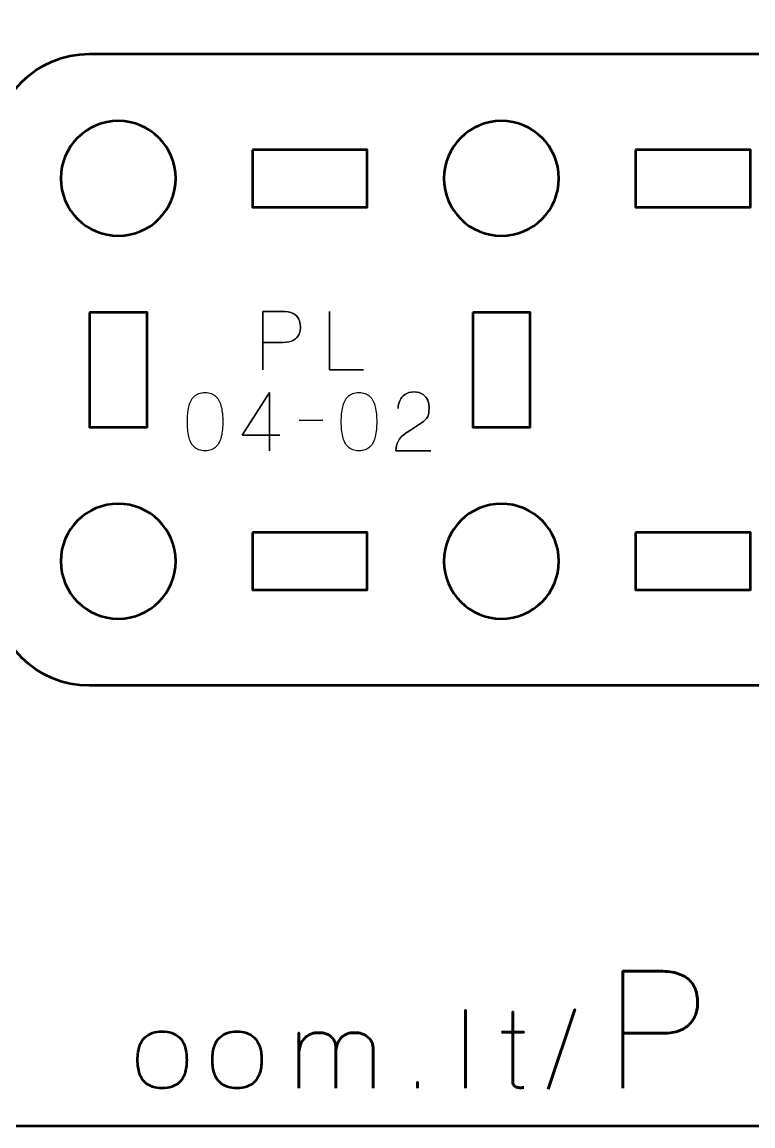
# Model space of a CAD drawing. Header units: centimetres. Extents: x -17.9 to -3.1, y -25.3 to -4.3.
# Drawn here: x -10.35 to -6.54, y -25.35 to -19.58 of the extents above; entities that cross this region are included whole.
import ezdxf

# ---------------------------------------------------------------- set-up
doc = ezdxf.new("R2010")
doc.units = ezdxf.units.CM
doc.header["$MEASUREMENT"] = 0
doc.layers.add('Layer 1', color=7, linetype='Continuous')

msp = doc.modelspace()

# ---------------------------------------------------------------- linework, layer by layer
at = {"layer": 'Layer 1', "color": 22, "lineweight": 53}
msp.add_open_spline([(-17.90003, -24.8499), (-17.90003, -24.8499), (-17.90003, -4.84994), (-17.90003, -4.84994), (-17.90003, -4.84994), (-17.90003, -4.57297), (-17.67694, -4.34998), (-17.39994, -4.34998), (-17.39994, -4.34998), (-17.39994, -4.34998), (-3.60007, -4.34998), (-3.60007, -4.34998), (-3.60007, -4.34998), (-3.32293, -4.34998), (-3.09997, -4.57297), (-3.09997, -4.84994), (-3.09997, -4.84994), (-3.09997, -4.84994), (-3.09997, -24.8499), (-3.09997, -24.8499), (-3.09997, -24.8499), (-3.09997, -25.1269), (-3.32293, -25.34999), (-3.60007, -25.34999), (-3.60007, -25.34999), (-3.60007, -25.34999), (-17.39994, -25.34999), (-17.39994, -25.34999), (-17.39994, -25.34999), (-17.67694, -25.34999), (-17.90003, -25.1269), (-17.90003, -24.8499)], degree=3, knots=[0, 0, 0, 0, 0.125, 0.125, 0.125, 0.125, 0.25, 0.25, 0.25, 0.25, 0.375, 0.375, 0.375, 0.375, 0.5, 0.5, 0.5, 0.5, 0.625, 0.625, 0.625, 0.625, 0.75, 0.75, 0.75, 0.75, 0.875, 0.875, 0.875, 0.875, 1, 1, 1, 1], dxfattribs=at)
at = {"layer": 'Layer 1', "color": 2, "lineweight": 53}
msp.add_open_spline([(-10.50001, -20.25012), (-10.50001, -19.97312), (-10.27692, -19.75002), (-9.99992, -19.75002), (-9.99992, -19.75002), (-9.99992, -19.75002), (-3.69996, -19.75002), (-3.69996, -19.75002), (-3.69996, -19.75002), (-3.42299, -19.75002), (-3.2, -19.97312), (-3.2, -20.25012), (-3.2, -20.25012), (-3.2, -20.25012), (-3.2, -22.55004), (-3.2, -22.55004), (-3.2, -22.55004), (-3.2, -22.82705), (-3.42299, -23.05), (-3.69996, -23.05), (-3.69996, -23.05), (-3.69996, -23.05), (-9.99992, -23.05), (-9.99992, -23.05), (-9.99992, -23.05), (-10.27692, -23.05), (-10.50001, -22.82705), (-10.50001, -22.55004)], degree=3, knots=[0, 0, 0, 0, 0.1428571, 0.1428571, 0.1428571, 0.1428571, 0.2857143, 0.2857143, 0.2857143, 0.2857143, 0.4285714, 0.4285714, 0.4285714, 0.4285714, 0.5714286, 0.5714286, 0.5714286, 0.5714286, 0.7142857, 0.7142857, 0.7142857, 0.7142857, 0.8571429, 0.8571429, 0.8571429, 0.8571429, 1, 1, 1, 1], dxfattribs=at)
at = {"layer": 'Layer 1', "lineweight": 53}
for points in [[(-9.54998, -20.40005), (-9.54998, -20.56582), (-9.68421, -20.70005), (-9.84999, -20.70005), (-9.84999, -20.70005), (-10.01565, -20.70005), (-10.14999, -20.56582), (-10.14999, -20.40005), (-10.14999, -20.40005), (-10.14999, -20.23439), (-10.01565, -20.10005), (-9.84999, -20.10005), (-9.84999, -20.10005), (-9.68421, -20.10005), (-9.54998, -20.23439), (-9.54998, -20.40005)], [(-7.54992, -20.40005), (-7.54992, -20.56582), (-7.68429, -20.70005), (-7.84992, -20.70005), (-7.84992, -20.70005), (-8.01569, -20.70005), (-8.14992, -20.56582), (-8.14992, -20.40005), (-8.14992, -20.40005), (-8.14992, -20.23439), (-8.01569, -20.10005), (-7.84992, -20.10005), (-7.84992, -20.10005), (-7.68429, -20.10005), (-7.54992, -20.23439), (-7.54992, -20.40005)], [(-9.14997, -20.25012), (-9.14997, -20.25012), (-8.54997, -20.25012), (-8.54997, -20.25012), (-8.54997, -20.25012), (-8.54997, -20.25012), (-8.54997, -20.55012), (-8.54997, -20.55012), (-8.54997, -20.55012), (-8.54997, -20.55012), (-9.14997, -20.55012), (-9.14997, -20.55012), (-9.14997, -20.55012), (-9.14997, -20.55012), (-9.14997, -20.25012), (-9.14997, -20.25012)], [(-7.15001, -20.25012), (-7.15001, -20.25012), (-6.55001, -20.25012), (-6.55001, -20.25012), (-6.55001, -20.25012), (-6.55001, -20.25012), (-6.55001, -20.55012), (-6.55001, -20.55012), (-6.55001, -20.55012), (-6.55001, -20.55012), (-7.15001, -20.55012), (-7.15001, -20.55012), (-7.15001, -20.55012), (-7.15001, -20.55012), (-7.15001, -20.25012), (-7.15001, -20.25012)], [(-9.99992, -21.10007), (-9.99992, -21.10007), (-9.69991, -21.10007), (-9.69991, -21.10007), (-9.69991, -21.10007), (-9.69991, -21.10007), (-9.69991, -21.70006), (-9.69991, -21.70006), (-9.69991, -21.70006), (-9.69991, -21.70006), (-9.99992, -21.70006), (-9.99992, -21.70006), (-9.99992, -21.70006), (-9.99992, -21.70006), (-9.99992, -21.10007), (-9.99992, -21.10007)], [(-7.99999, -21.10007), (-7.99999, -21.10007), (-7.69999, -21.10007), (-7.69999, -21.10007), (-7.69999, -21.10007), (-7.69999, -21.10007), (-7.69999, -21.70006), (-7.69999, -21.70006), (-7.69999, -21.70006), (-7.69999, -21.70006), (-7.99999, -21.70006), (-7.99999, -21.70006), (-7.99999, -21.70006), (-7.99999, -21.70006), (-7.99999, -21.10007), (-7.99999, -21.10007)], [(-9.54998, -22.40011), (-9.54998, -22.56574), (-9.68421, -22.70012), (-9.84999, -22.70012), (-9.84999, -22.70012), (-10.01565, -22.70012), (-10.14999, -22.56574), (-10.14999, -22.40011), (-10.14999, -22.40011), (-10.14999, -22.23434), (-10.01565, -22.10011), (-9.84999, -22.10011), (-9.84999, -22.10011), (-9.68421, -22.10011), (-9.54998, -22.23434), (-9.54998, -22.40011)], [(-7.54992, -22.40011), (-7.54992, -22.56574), (-7.68429, -22.70012), (-7.84992, -22.70012), (-7.84992, -22.70012), (-8.01569, -22.70012), (-8.14992, -22.56574), (-8.14992, -22.40011), (-8.14992, -22.40011), (-8.14992, -22.23434), (-8.01569, -22.10011), (-7.84992, -22.10011), (-7.84992, -22.10011), (-7.68429, -22.10011), (-7.54992, -22.23434), (-7.54992, -22.40011)], [(-9.14997, -22.25004), (-9.14997, -22.25004), (-8.54997, -22.25004), (-8.54997, -22.25004), (-8.54997, -22.25004), (-8.54997, -22.25004), (-8.54997, -22.55004), (-8.54997, -22.55004), (-8.54997, -22.55004), (-8.54997, -22.55004), (-9.14997, -22.55004), (-9.14997, -22.55004), (-9.14997, -22.55004), (-9.14997, -22.55004), (-9.14997, -22.25004), (-9.14997, -22.25004)], [(-7.15001, -22.25004), (-7.15001, -22.25004), (-6.55001, -22.25004), (-6.55001, -22.25004), (-6.55001, -22.25004), (-6.55001, -22.25004), (-6.55001, -22.55004), (-6.55001, -22.55004), (-6.55001, -22.55004), (-6.55001, -22.55004), (-7.15001, -22.55004), (-7.15001, -22.55004), (-7.15001, -22.55004), (-7.15001, -22.55004), (-7.15001, -22.25004), (-7.15001, -22.25004)]]:
    msp.add_open_spline(points, degree=3, knots=[0, 0, 0, 0, 0.25, 0.25, 0.25, 0.25, 0.5, 0.5, 0.5, 0.5, 0.75, 0.75, 0.75, 0.75, 1, 1, 1, 1], dxfattribs=at)
at = {"layer": 'Layer 1', "color": 40, "lineweight": 30}
for points, knots in [([(-9.09455, -21.40006), (-9.09455, -21.40006), (-9.09455, -21.09485), (-9.09455, -21.09485), (-9.09455, -21.09485), (-9.09455, -21.09485), (-8.99725, -21.09485), (-8.99725, -21.09485), (-8.99725, -21.09485), (-8.97164, -21.09513), (-8.95164, -21.09883), (-8.93745, -21.10599), (-8.93745, -21.10599), (-8.92356, -21.1133), (-8.91375, -21.12282), (-8.9081, -21.13467), (-8.9081, -21.13467), (-8.9026, -21.14653), (-8.89957, -21.15933), (-8.899, -21.17313), (-8.899, -21.17313), (-8.89833, -21.18717), (-8.90066, -21.20054), (-8.90616, -21.2132), (-8.90616, -21.2132), (-8.9117, -21.2259), (-8.92119, -21.23638), (-8.93442, -21.24449), (-8.93442, -21.24449), (-8.94793, -21.25264), (-8.96614, -21.25677), (-8.98928, -21.25705), (-8.98928, -21.25705), (-8.98928, -21.25705), (-9.09455, -21.25705), (-9.09455, -21.25705), (-9.09455, -21.25705), (-9.09455, -21.25705), (-8.98928, -21.25705), (-8.98928, -21.25705), (-8.98928, -21.25705), (-8.96652, -21.25677), (-8.9485, -21.25264), (-8.93499, -21.24449), (-8.93499, -21.24449), (-8.92161, -21.23638), (-8.91209, -21.2259), (-8.90645, -21.2132), (-8.90645, -21.2132), (-8.90094, -21.20054), (-8.89847, -21.18717), (-8.899, -21.17313), (-8.899, -21.17313), (-8.89957, -21.15933), (-8.9026, -21.14653), (-8.90824, -21.13467), (-8.90824, -21.13467), (-8.91403, -21.12282), (-8.92394, -21.1133), (-8.93788, -21.10599), (-8.93788, -21.10599), (-8.95206, -21.09883), (-8.97192, -21.09513), (-8.99725, -21.09485), (-8.99725, -21.09485), (-8.99725, -21.09485), (-9.09455, -21.09485), (-9.09455, -21.09485), (-9.09455, -21.09485), (-9.09455, -21.09485), (-9.09455, -21.40006), (-9.09455, -21.40006)], [0, 0, 0, 0, 0.0555556, 0.0555556, 0.0555556, 0.0555556, 0.1111111, 0.1111111, 0.1111111, 0.1111111, 0.1666667, 0.1666667, 0.1666667, 0.1666667, 0.2222222, 0.2222222, 0.2222222, 0.2222222, 0.2777778, 0.2777778, 0.2777778, 0.2777778, 0.3333333, 0.3333333, 0.3333333, 0.3333333, 0.3888889, 0.3888889, 0.3888889, 0.3888889, 0.4444444, 0.4444444, 0.4444444, 0.4444444, 0.5, 0.5, 0.5, 0.5, 0.5555556, 0.5555556, 0.5555556, 0.5555556, 0.6111111, 0.6111111, 0.6111111, 0.6111111, 0.6666667, 0.6666667, 0.6666667, 0.6666667, 0.7222222, 0.7222222, 0.7222222, 0.7222222, 0.7777778, 0.7777778, 0.7777778, 0.7777778, 0.8333333, 0.8333333, 0.8333333, 0.8333333, 0.8888889, 0.8888889, 0.8888889, 0.8888889, 0.9444444, 0.9444444, 0.9444444, 0.9444444, 1, 1, 1, 1]), ([(-8.56994, -21.40006), (-8.56994, -21.40006), (-8.74813, -21.40006), (-8.74813, -21.40006), (-8.74813, -21.40006), (-8.74813, -21.40006), (-8.74813, -21.09485), (-8.74813, -21.09485), (-8.74813, -21.09485), (-8.74813, -21.09485), (-8.74813, -21.40006), (-8.74813, -21.40006), (-8.74813, -21.40006), (-8.74813, -21.40006), (-8.56994, -21.40006), (-8.56994, -21.40006)], [0, 0, 0, 0, 0.25, 0.25, 0.25, 0.25, 0.5, 0.5, 0.5, 0.5, 0.75, 0.75, 0.75, 0.75, 1, 1, 1, 1]), ([(-9.39702, -21.82339), (-9.3725, -21.82315), (-9.35349, -21.81623), (-9.33997, -21.80272), (-9.33997, -21.80272), (-9.3266, -21.78924), (-9.31726, -21.77104), (-9.312, -21.74804), (-9.312, -21.74804), (-9.30692, -21.72514), (-9.30441, -21.69953), (-9.3047, -21.67099), (-9.3047, -21.67099), (-9.30441, -21.64288), (-9.30692, -21.61726), (-9.312, -21.59423), (-9.312, -21.59423), (-9.31726, -21.57151), (-9.3266, -21.55331), (-9.33997, -21.53951), (-9.33997, -21.53951), (-9.35349, -21.52604), (-9.3725, -21.51898), (-9.39702, -21.51859), (-9.39702, -21.51859), (-9.42171, -21.51898), (-9.44073, -21.52604), (-9.4541, -21.53951), (-9.4541, -21.53951), (-9.46757, -21.55331), (-9.47682, -21.57151), (-9.48193, -21.59423), (-9.48193, -21.59423), (-9.48715, -21.61726), (-9.48962, -21.64288), (-9.48923, -21.67099), (-9.48923, -21.67099), (-9.48962, -21.69953), (-9.48715, -21.72514), (-9.48193, -21.74804), (-9.48193, -21.74804), (-9.47682, -21.77104), (-9.46757, -21.78924), (-9.4541, -21.80272), (-9.4541, -21.80272), (-9.44073, -21.81623), (-9.42171, -21.82315), (-9.39702, -21.82339)], [0, 0, 0, 0, 0.0833333, 0.0833333, 0.0833333, 0.0833333, 0.1666667, 0.1666667, 0.1666667, 0.1666667, 0.25, 0.25, 0.25, 0.25, 0.3333333, 0.3333333, 0.3333333, 0.3333333, 0.4166667, 0.4166667, 0.4166667, 0.4166667, 0.5, 0.5, 0.5, 0.5, 0.5833333, 0.5833333, 0.5833333, 0.5833333, 0.6666667, 0.6666667, 0.6666667, 0.6666667, 0.75, 0.75, 0.75, 0.75, 0.8333333, 0.8333333, 0.8333333, 0.8333333, 0.9166667, 0.9166667, 0.9166667, 0.9166667, 1, 1, 1, 1]), ([(-9.39702, -21.82339), (-9.3725, -21.82315), (-9.35349, -21.81623), (-9.33997, -21.80272), (-9.33997, -21.80272), (-9.3266, -21.78924), (-9.31726, -21.77104), (-9.312, -21.74804), (-9.312, -21.74804), (-9.30692, -21.72514), (-9.30441, -21.69953), (-9.3047, -21.67099), (-9.3047, -21.67099), (-9.30441, -21.64288), (-9.30692, -21.61726), (-9.312, -21.59423), (-9.312, -21.59423), (-9.31726, -21.57151), (-9.3266, -21.55331), (-9.33997, -21.53951), (-9.33997, -21.53951), (-9.35349, -21.52604), (-9.3725, -21.51898), (-9.39702, -21.51859), (-9.39702, -21.51859), (-9.42171, -21.51898), (-9.44073, -21.52604), (-9.4541, -21.53951), (-9.4541, -21.53951), (-9.46757, -21.55331), (-9.47682, -21.57151), (-9.48193, -21.59423), (-9.48193, -21.59423), (-9.48715, -21.61726), (-9.48962, -21.64288), (-9.48923, -21.67099), (-9.48923, -21.67099), (-9.48962, -21.69953), (-9.48715, -21.72514), (-9.48193, -21.74804), (-9.48193, -21.74804), (-9.47682, -21.77104), (-9.46757, -21.78924), (-9.4541, -21.80272), (-9.4541, -21.80272), (-9.44073, -21.81623), (-9.42171, -21.82315), (-9.39702, -21.82339)], [0, 0, 0, 0, 0.0833333, 0.0833333, 0.0833333, 0.0833333, 0.1666667, 0.1666667, 0.1666667, 0.1666667, 0.25, 0.25, 0.25, 0.25, 0.3333333, 0.3333333, 0.3333333, 0.3333333, 0.4166667, 0.4166667, 0.4166667, 0.4166667, 0.5, 0.5, 0.5, 0.5, 0.5833333, 0.5833333, 0.5833333, 0.5833333, 0.6666667, 0.6666667, 0.6666667, 0.6666667, 0.75, 0.75, 0.75, 0.75, 0.8333333, 0.8333333, 0.8333333, 0.8333333, 0.9166667, 0.9166667, 0.9166667, 0.9166667, 1, 1, 1, 1]), ([(-9.06012, -21.82339), (-9.06012, -21.82339), (-9.06012, -21.51817), (-9.06012, -21.51817), (-9.06012, -21.51817), (-9.06012, -21.51817), (-9.20398, -21.74211), (-9.20398, -21.74211), (-9.20398, -21.74211), (-9.20398, -21.74211), (-9.00596, -21.74211), (-9.00596, -21.74211), (-9.00596, -21.74211), (-9.00596, -21.74211), (-9.20398, -21.74211), (-9.20398, -21.74211), (-9.20398, -21.74211), (-9.20398, -21.74211), (-9.06012, -21.51817), (-9.06012, -21.51817), (-9.06012, -21.51817), (-9.06012, -21.51817), (-9.06012, -21.82339), (-9.06012, -21.82339)], [0, 0, 0, 0, 0.1666667, 0.1666667, 0.1666667, 0.1666667, 0.3333333, 0.3333333, 0.3333333, 0.3333333, 0.5, 0.5, 0.5, 0.5, 0.6666667, 0.6666667, 0.6666667, 0.6666667, 0.8333333, 0.8333333, 0.8333333, 0.8333333, 1, 1, 1, 1]), ([(-8.59337, -21.82339), (-8.56885, -21.82315), (-8.54983, -21.81623), (-8.53632, -21.80272), (-8.53632, -21.80272), (-8.52295, -21.78924), (-8.5136, -21.77104), (-8.50835, -21.74804), (-8.50835, -21.74804), (-8.50327, -21.72514), (-8.50076, -21.69953), (-8.50104, -21.67099), (-8.50104, -21.67099), (-8.50076, -21.64288), (-8.50327, -21.61726), (-8.50835, -21.59423), (-8.50835, -21.59423), (-8.5136, -21.57151), (-8.52295, -21.55331), (-8.53632, -21.53951), (-8.53632, -21.53951), (-8.54983, -21.52604), (-8.56885, -21.51898), (-8.59337, -21.51859), (-8.59337, -21.51859), (-8.61802, -21.51898), (-8.63707, -21.52604), (-8.65041, -21.53951), (-8.65041, -21.53951), (-8.66392, -21.55331), (-8.67316, -21.57151), (-8.67824, -21.59423), (-8.67824, -21.59423), (-8.6835, -21.61726), (-8.68597, -21.64288), (-8.68558, -21.67099), (-8.68558, -21.67099), (-8.68597, -21.69953), (-8.6835, -21.72514), (-8.67824, -21.74804), (-8.67824, -21.74804), (-8.67316, -21.77104), (-8.66392, -21.78924), (-8.65041, -21.80272), (-8.65041, -21.80272), (-8.63707, -21.81623), (-8.61802, -21.82315), (-8.59337, -21.82339)], [0, 0, 0, 0, 0.0833333, 0.0833333, 0.0833333, 0.0833333, 0.1666667, 0.1666667, 0.1666667, 0.1666667, 0.25, 0.25, 0.25, 0.25, 0.3333333, 0.3333333, 0.3333333, 0.3333333, 0.4166667, 0.4166667, 0.4166667, 0.4166667, 0.5, 0.5, 0.5, 0.5, 0.5833333, 0.5833333, 0.5833333, 0.5833333, 0.6666667, 0.6666667, 0.6666667, 0.6666667, 0.75, 0.75, 0.75, 0.75, 0.8333333, 0.8333333, 0.8333333, 0.8333333, 0.9166667, 0.9166667, 0.9166667, 0.9166667, 1, 1, 1, 1]), ([(-8.59337, -21.82339), (-8.56885, -21.82315), (-8.54983, -21.81623), (-8.53632, -21.80272), (-8.53632, -21.80272), (-8.52295, -21.78924), (-8.5136, -21.77104), (-8.50835, -21.74804), (-8.50835, -21.74804), (-8.50327, -21.72514), (-8.50076, -21.69953), (-8.50104, -21.67099), (-8.50104, -21.67099), (-8.50076, -21.64288), (-8.50327, -21.61726), (-8.50835, -21.59423), (-8.50835, -21.59423), (-8.5136, -21.57151), (-8.52295, -21.55331), (-8.53632, -21.53951), (-8.53632, -21.53951), (-8.54983, -21.52604), (-8.56885, -21.51898), (-8.59337, -21.51859), (-8.59337, -21.51859), (-8.61802, -21.51898), (-8.63707, -21.52604), (-8.65041, -21.53951), (-8.65041, -21.53951), (-8.66392, -21.55331), (-8.67316, -21.57151), (-8.67824, -21.59423), (-8.67824, -21.59423), (-8.6835, -21.61726), (-8.68597, -21.64288), (-8.68558, -21.67099), (-8.68558, -21.67099), (-8.68597, -21.69953), (-8.6835, -21.72514), (-8.67824, -21.74804), (-8.67824, -21.74804), (-8.67316, -21.77104), (-8.66392, -21.78924), (-8.65041, -21.80272), (-8.65041, -21.80272), (-8.63707, -21.81623), (-8.61802, -21.82315), (-8.59337, -21.82339)], [0, 0, 0, 0, 0.0833333, 0.0833333, 0.0833333, 0.0833333, 0.1666667, 0.1666667, 0.1666667, 0.1666667, 0.25, 0.25, 0.25, 0.25, 0.3333333, 0.3333333, 0.3333333, 0.3333333, 0.4166667, 0.4166667, 0.4166667, 0.4166667, 0.5, 0.5, 0.5, 0.5, 0.5833333, 0.5833333, 0.5833333, 0.5833333, 0.6666667, 0.6666667, 0.6666667, 0.6666667, 0.75, 0.75, 0.75, 0.75, 0.8333333, 0.8333333, 0.8333333, 0.8333333, 0.9166667, 0.9166667, 0.9166667, 0.9166667, 1, 1, 1, 1]), ([(-8.21868, -21.82339), (-8.21868, -21.82339), (-8.40033, -21.82339), (-8.40033, -21.82339), (-8.40033, -21.82339), (-8.39976, -21.80314), (-8.39602, -21.78674), (-8.38928, -21.77393), (-8.38928, -21.77393), (-8.38269, -21.76127), (-8.37411, -21.75065), (-8.36367, -21.74211), (-8.36367, -21.74211), (-8.35334, -21.73382), (-8.34201, -21.72571), (-8.32963, -21.71798), (-8.32963, -21.71798), (-8.32963, -21.71798), (-8.25727, -21.66976), (-8.25727, -21.66976), (-8.25727, -21.66976), (-8.24295, -21.65928), (-8.23427, -21.647), (-8.23124, -21.63325), (-8.23124, -21.63325), (-8.22835, -21.61945), (-8.22708, -21.60541), (-8.22764, -21.59091), (-8.22764, -21.59091), (-8.2275, -21.58114), (-8.22986, -21.57038), (-8.23452, -21.55867), (-8.23452, -21.55867), (-8.23935, -21.54724), (-8.24736, -21.53733), (-8.25865, -21.52879), (-8.25865, -21.52879), (-8.27008, -21.5205), (-8.28567, -21.51609), (-8.3055, -21.5157), (-8.3055, -21.5157), (-8.32561, -21.51609), (-8.34187, -21.5205), (-8.35401, -21.52893), (-8.35401, -21.52893), (-8.36628, -21.53747), (-8.3751, -21.54833), (-8.38046, -21.56146), (-8.38046, -21.56146), (-8.38597, -21.57479), (-8.38861, -21.58858), (-8.38847, -21.60277), (-8.38847, -21.60277), (-8.38861, -21.58858), (-8.38597, -21.57479), (-8.38046, -21.56146), (-8.38046, -21.56146), (-8.3751, -21.54833), (-8.36628, -21.53747), (-8.35401, -21.52893), (-8.35401, -21.52893), (-8.34187, -21.5205), (-8.32561, -21.51609), (-8.3055, -21.5157), (-8.3055, -21.5157), (-8.28567, -21.51609), (-8.27008, -21.5205), (-8.25865, -21.52879), (-8.25865, -21.52879), (-8.24736, -21.53733), (-8.23935, -21.54724), (-8.23452, -21.55867), (-8.23452, -21.55867), (-8.22986, -21.57038), (-8.2275, -21.58114), (-8.22764, -21.59091), (-8.22764, -21.59091), (-8.22708, -21.60541), (-8.22835, -21.61945), (-8.23124, -21.63325), (-8.23124, -21.63325), (-8.23427, -21.647), (-8.24295, -21.65928), (-8.25727, -21.66976), (-8.25727, -21.66976), (-8.25727, -21.66976), (-8.32963, -21.71798), (-8.32963, -21.71798), (-8.32963, -21.71798), (-8.34201, -21.72571), (-8.35334, -21.73382), (-8.36367, -21.74211), (-8.36367, -21.74211), (-8.37411, -21.75065), (-8.38269, -21.76127), (-8.38928, -21.77393), (-8.38928, -21.77393), (-8.39602, -21.78674), (-8.39976, -21.80314), (-8.40033, -21.82339), (-8.40033, -21.82339), (-8.40033, -21.82339), (-8.21868, -21.82339), (-8.21868, -21.82339)], [0, 0, 0, 0, 0.0384615, 0.0384615, 0.0384615, 0.0384615, 0.0769231, 0.0769231, 0.0769231, 0.0769231, 0.1153846, 0.1153846, 0.1153846, 0.1153846, 0.1538462, 0.1538462, 0.1538462, 0.1538462, 0.1923077, 0.1923077, 0.1923077, 0.1923077, 0.2307692, 0.2307692, 0.2307692, 0.2307692, 0.2692308, 0.2692308, 0.2692308, 0.2692308, 0.3076923, 0.3076923, 0.3076923, 0.3076923, 0.3461538, 0.3461538, 0.3461538, 0.3461538, 0.3846154, 0.3846154, 0.3846154, 0.3846154, 0.4230769, 0.4230769, 0.4230769, 0.4230769, 0.4615385, 0.4615385, 0.4615385, 0.4615385, 0.5, 0.5, 0.5, 0.5, 0.5384615, 0.5384615, 0.5384615, 0.5384615, 0.5769231, 0.5769231, 0.5769231, 0.5769231, 0.6153846, 0.6153846, 0.6153846, 0.6153846, 0.6538462, 0.6538462, 0.6538462, 0.6538462, 0.6923077, 0.6923077, 0.6923077, 0.6923077, 0.7307692, 0.7307692, 0.7307692, 0.7307692, 0.7692308, 0.7692308, 0.7692308, 0.7692308, 0.8076923, 0.8076923, 0.8076923, 0.8076923, 0.8461538, 0.8461538, 0.8461538, 0.8461538, 0.8846154, 0.8846154, 0.8846154, 0.8846154, 0.9230769, 0.9230769, 0.9230769, 0.9230769, 0.9615385, 0.9615385, 0.9615385, 0.9615385, 1, 1, 1, 1])]:
    msp.add_open_spline(points, degree=3, knots=knots, dxfattribs=at)
msp.add_open_spline([(-8.90549, -21.66383), (-8.90549, -21.66383), (-8.78231, -21.66383), (-8.78231, -21.66383)], degree=3, dxfattribs=at)
at = {"layer": 'Layer 1', "color": 30, "lineweight": 53}
for points, knots in [([(-7.21696, -25.15241), (-7.21696, -25.15241), (-7.21696, -24.54196), (-7.21696, -24.54196), (-7.21696, -24.54196), (-7.21696, -24.54196), (-7.02223, -24.54196), (-7.02223, -24.54196), (-7.02223, -24.54196), (-6.98328, -24.5421), (-6.95125, -24.54648), (-6.92599, -24.55494), (-6.92599, -24.55494), (-6.90087, -24.56327), (-6.88111, -24.57484), (-6.86686, -24.58952), (-6.86686, -24.58952), (-6.85261, -24.60405), (-6.84245, -24.6207), (-6.83624, -24.63947), (-6.83624, -24.63947), (-6.83017, -24.65824), (-6.82664, -24.67785), (-6.8258, -24.69859), (-6.8258, -24.69859), (-6.82481, -24.71934), (-6.82721, -24.73966), (-6.83285, -24.75941), (-6.83285, -24.75941), (-6.83864, -24.77917), (-6.84838, -24.79709), (-6.86235, -24.81318), (-6.86235, -24.81318), (-6.87617, -24.82926), (-6.89494, -24.84211), (-6.91851, -24.85156), (-6.91851, -24.85156), (-6.94207, -24.86116), (-6.97128, -24.86595), (-7.00614, -24.86624), (-7.00614, -24.86624), (-7.00614, -24.86624), (-7.21696, -24.86624), (-7.21696, -24.86624), (-7.21696, -24.86624), (-7.21696, -24.86624), (-7.00614, -24.86624), (-7.00614, -24.86624), (-7.00614, -24.86624), (-6.97199, -24.86595), (-6.94306, -24.86116), (-6.91964, -24.85156), (-6.91964, -24.85156), (-6.89607, -24.84211), (-6.8773, -24.82926), (-6.86319, -24.81318), (-6.86319, -24.81318), (-6.84922, -24.79709), (-6.8392, -24.77917), (-6.83328, -24.75941), (-6.83328, -24.75941), (-6.82735, -24.73966), (-6.82481, -24.71934), (-6.8258, -24.69859), (-6.8258, -24.69859), (-6.82664, -24.67785), (-6.83017, -24.65824), (-6.83652, -24.63947), (-6.83652, -24.63947), (-6.84273, -24.6207), (-6.85317, -24.60405), (-6.86743, -24.58952), (-6.86743, -24.58952), (-6.88182, -24.57484), (-6.90157, -24.56327), (-6.92669, -24.55494), (-6.92669, -24.55494), (-6.95195, -24.54648), (-6.9837, -24.5421), (-7.02223, -24.54196), (-7.02223, -24.54196), (-7.02223, -24.54196), (-7.21696, -24.54196), (-7.21696, -24.54196), (-7.21696, -24.54196), (-7.21696, -24.54196), (-7.21696, -25.15241), (-7.21696, -25.15241)], [0, 0, 0, 0, 0.0454545, 0.0454545, 0.0454545, 0.0454545, 0.0909091, 0.0909091, 0.0909091, 0.0909091, 0.1363636, 0.1363636, 0.1363636, 0.1363636, 0.1818182, 0.1818182, 0.1818182, 0.1818182, 0.2272727, 0.2272727, 0.2272727, 0.2272727, 0.2727273, 0.2727273, 0.2727273, 0.2727273, 0.3181818, 0.3181818, 0.3181818, 0.3181818, 0.3636364, 0.3636364, 0.3636364, 0.3636364, 0.4090909, 0.4090909, 0.4090909, 0.4090909, 0.4545455, 0.4545455, 0.4545455, 0.4545455, 0.5, 0.5, 0.5, 0.5, 0.5454545, 0.5454545, 0.5454545, 0.5454545, 0.5909091, 0.5909091, 0.5909091, 0.5909091, 0.6363636, 0.6363636, 0.6363636, 0.6363636, 0.6818182, 0.6818182, 0.6818182, 0.6818182, 0.7272727, 0.7272727, 0.7272727, 0.7272727, 0.7727273, 0.7727273, 0.7727273, 0.7727273, 0.8181818, 0.8181818, 0.8181818, 0.8181818, 0.8636364, 0.8636364, 0.8636364, 0.8636364, 0.9090909, 0.9090909, 0.9090909, 0.9090909, 0.9545455, 0.9545455, 0.9545455, 0.9545455, 1, 1, 1, 1]), ([(-8.03823, -25.15241), (-8.03823, -25.15241), (-8.03823, -24.74545), (-8.03823, -24.74545), (-8.03823, -24.74545), (-8.03823, -24.74545), (-8.03823, -25.15241), (-8.03823, -25.15241)], [0, 0, 0, 0, 0.5, 0.5, 0.5, 0.5, 1, 1, 1, 1]), ([(-7.73343, -25.14959), (-7.74039, -25.15015), (-7.74735, -25.15034), (-7.75413, -25.15015), (-7.75413, -25.15015), (-7.7609, -25.14996), (-7.76702, -25.14893), (-7.77257, -25.14686), (-7.77257, -25.14686), (-7.77812, -25.14488), (-7.78254, -25.14131), (-7.78592, -25.13623), (-7.78592, -25.13623), (-7.78922, -25.13115), (-7.79091, -25.12391), (-7.791, -25.11459), (-7.791, -25.11459), (-7.791, -25.11017), (-7.791, -25.10265), (-7.791, -25.09211), (-7.791, -25.09211), (-7.791, -25.08148), (-7.791, -25.06868), (-7.791, -25.05354), (-7.791, -25.05354), (-7.791, -25.03839), (-7.791, -25.02184), (-7.791, -25.00387), (-7.791, -25.00387), (-7.791, -24.9859), (-7.791, -24.96737), (-7.791, -24.94818), (-7.791, -24.94818), (-7.791, -24.92899), (-7.791, -24.91008), (-7.791, -24.89136), (-7.791, -24.89136), (-7.791, -24.87264), (-7.791, -24.85504), (-7.791, -24.83849), (-7.791, -24.83849), (-7.791, -24.82193), (-7.791, -24.80725), (-7.791, -24.79456), (-7.791, -24.79456), (-7.791, -24.78176), (-7.791, -24.77179), (-7.791, -24.76445), (-7.791, -24.76445), (-7.791, -24.75721), (-7.791, -24.75344), (-7.791, -24.75335), (-7.791, -24.75335), (-7.791, -24.75344), (-7.791, -24.75721), (-7.791, -24.76445), (-7.791, -24.76445), (-7.791, -24.77179), (-7.791, -24.78176), (-7.791, -24.79456), (-7.791, -24.79456), (-7.791, -24.80725), (-7.791, -24.82193), (-7.791, -24.83849), (-7.791, -24.83849), (-7.791, -24.85504), (-7.791, -24.87264), (-7.791, -24.89136), (-7.791, -24.89136), (-7.791, -24.91008), (-7.791, -24.92899), (-7.791, -24.94818), (-7.791, -24.94818), (-7.791, -24.96737), (-7.791, -24.9859), (-7.791, -25.00387), (-7.791, -25.00387), (-7.791, -25.02184), (-7.791, -25.03839), (-7.791, -25.05354), (-7.791, -25.05354), (-7.791, -25.06868), (-7.791, -25.08148), (-7.791, -25.09211), (-7.791, -25.09211), (-7.791, -25.10265), (-7.791, -25.11017), (-7.791, -25.11459), (-7.791, -25.11459), (-7.79091, -25.12391), (-7.78922, -25.13115), (-7.78592, -25.13623), (-7.78592, -25.13623), (-7.78254, -25.14131), (-7.77812, -25.14488), (-7.77257, -25.14686), (-7.77257, -25.14686), (-7.76702, -25.14893), (-7.7609, -25.14996), (-7.75413, -25.15015), (-7.75413, -25.15015), (-7.74735, -25.15034), (-7.74039, -25.15015), (-7.73343, -25.14959)], [0, 0, 0, 0, 0.0384615, 0.0384615, 0.0384615, 0.0384615, 0.0769231, 0.0769231, 0.0769231, 0.0769231, 0.1153846, 0.1153846, 0.1153846, 0.1153846, 0.1538462, 0.1538462, 0.1538462, 0.1538462, 0.1923077, 0.1923077, 0.1923077, 0.1923077, 0.2307692, 0.2307692, 0.2307692, 0.2307692, 0.2692308, 0.2692308, 0.2692308, 0.2692308, 0.3076923, 0.3076923, 0.3076923, 0.3076923, 0.3461538, 0.3461538, 0.3461538, 0.3461538, 0.3846154, 0.3846154, 0.3846154, 0.3846154, 0.4230769, 0.4230769, 0.4230769, 0.4230769, 0.4615385, 0.4615385, 0.4615385, 0.4615385, 0.5, 0.5, 0.5, 0.5, 0.5384615, 0.5384615, 0.5384615, 0.5384615, 0.5769231, 0.5769231, 0.5769231, 0.5769231, 0.6153846, 0.6153846, 0.6153846, 0.6153846, 0.6538462, 0.6538462, 0.6538462, 0.6538462, 0.6923077, 0.6923077, 0.6923077, 0.6923077, 0.7307692, 0.7307692, 0.7307692, 0.7307692, 0.7692308, 0.7692308, 0.7692308, 0.7692308, 0.8076923, 0.8076923, 0.8076923, 0.8076923, 0.8461538, 0.8461538, 0.8461538, 0.8461538, 0.8846154, 0.8846154, 0.8846154, 0.8846154, 0.9230769, 0.9230769, 0.9230769, 0.9230769, 0.9615385, 0.9615385, 0.9615385, 0.9615385, 1, 1, 1, 1]), ([(-7.6053, -25.15805), (-7.6053, -25.15805), (-7.46701, -24.7415), (-7.46701, -24.7415), (-7.46701, -24.7415), (-7.46701, -24.7415), (-7.6053, -25.15805), (-7.6053, -25.15805)], [0, 0, 0, 0, 0.5, 0.5, 0.5, 0.5, 1, 1, 1, 1]), ([(-9.62092, -25.15241), (-9.60314, -25.1525), (-9.58659, -25.15025), (-9.57116, -25.14545), (-9.57116, -25.14545), (-9.55573, -25.14065), (-9.54209, -25.13265), (-9.53042, -25.12146), (-9.53042, -25.12146), (-9.51866, -25.11027), (-9.50954, -25.09512), (-9.50286, -25.07593), (-9.50286, -25.07593), (-9.49628, -25.05683), (-9.49289, -25.03303), (-9.49279, -25.00453), (-9.49279, -25.00453), (-9.49289, -24.97612), (-9.49628, -24.95241), (-9.50286, -24.93341), (-9.50286, -24.93341), (-9.50954, -24.9144), (-9.51866, -24.89926), (-9.53042, -24.88806), (-9.53042, -24.88806), (-9.54209, -24.87696), (-9.55573, -24.86897), (-9.57116, -24.86417), (-9.57116, -24.86417), (-9.58659, -24.85937), (-9.60314, -24.85711), (-9.62092, -24.85721), (-9.62092, -24.85721), (-9.63851, -24.85711), (-9.65507, -24.85937), (-9.6705, -24.86417), (-9.6705, -24.86417), (-9.68593, -24.86897), (-9.69947, -24.87696), (-9.71123, -24.88806), (-9.71123, -24.88806), (-9.72299, -24.89926), (-9.73221, -24.9144), (-9.73889, -24.93341), (-9.73889, -24.93341), (-9.74557, -24.95241), (-9.74896, -24.97612), (-9.74905, -25.00453), (-9.74905, -25.00453), (-9.74896, -25.03303), (-9.74557, -25.05683), (-9.73889, -25.07593), (-9.73889, -25.07593), (-9.73221, -25.09512), (-9.72299, -25.11027), (-9.71123, -25.12146), (-9.71123, -25.12146), (-9.69947, -25.13265), (-9.68593, -25.14065), (-9.6705, -25.14545), (-9.6705, -25.14545), (-9.65507, -25.15025), (-9.63851, -25.1525), (-9.62092, -25.15241)], [0, 0, 0, 0, 0.0625, 0.0625, 0.0625, 0.0625, 0.125, 0.125, 0.125, 0.125, 0.1875, 0.1875, 0.1875, 0.1875, 0.25, 0.25, 0.25, 0.25, 0.3125, 0.3125, 0.3125, 0.3125, 0.375, 0.375, 0.375, 0.375, 0.4375, 0.4375, 0.4375, 0.4375, 0.5, 0.5, 0.5, 0.5, 0.5625, 0.5625, 0.5625, 0.5625, 0.625, 0.625, 0.625, 0.625, 0.6875, 0.6875, 0.6875, 0.6875, 0.75, 0.75, 0.75, 0.75, 0.8125, 0.8125, 0.8125, 0.8125, 0.875, 0.875, 0.875, 0.875, 0.9375, 0.9375, 0.9375, 0.9375, 1, 1, 1, 1]), ([(-9.62092, -25.15241), (-9.60314, -25.1525), (-9.58659, -25.15025), (-9.57116, -25.14545), (-9.57116, -25.14545), (-9.55573, -25.14065), (-9.54209, -25.13265), (-9.53042, -25.12146), (-9.53042, -25.12146), (-9.51866, -25.11027), (-9.50954, -25.09512), (-9.50286, -25.07593), (-9.50286, -25.07593), (-9.49628, -25.05683), (-9.49289, -25.03303), (-9.49279, -25.00453), (-9.49279, -25.00453), (-9.49289, -24.97612), (-9.49628, -24.95241), (-9.50286, -24.93341), (-9.50286, -24.93341), (-9.50954, -24.9144), (-9.51866, -24.89926), (-9.53042, -24.88806), (-9.53042, -24.88806), (-9.54209, -24.87696), (-9.55573, -24.86897), (-9.57116, -24.86417), (-9.57116, -24.86417), (-9.58659, -24.85937), (-9.60314, -24.85711), (-9.62092, -24.85721), (-9.62092, -24.85721), (-9.63851, -24.85711), (-9.65507, -24.85937), (-9.6705, -24.86417), (-9.6705, -24.86417), (-9.68593, -24.86897), (-9.69947, -24.87696), (-9.71123, -24.88806), (-9.71123, -24.88806), (-9.72299, -24.89926), (-9.73221, -24.9144), (-9.73889, -24.93341), (-9.73889, -24.93341), (-9.74557, -24.95241), (-9.74896, -24.97612), (-9.74905, -25.00453), (-9.74905, -25.00453), (-9.74896, -25.03303), (-9.74557, -25.05683), (-9.73889, -25.07593), (-9.73889, -25.07593), (-9.73221, -25.09512), (-9.72299, -25.11027), (-9.71123, -25.12146), (-9.71123, -25.12146), (-9.69947, -25.13265), (-9.68593, -25.14065), (-9.6705, -25.14545), (-9.6705, -25.14545), (-9.65507, -25.15025), (-9.63851, -25.1525), (-9.62092, -25.15241)], [0, 0, 0, 0, 0.0625, 0.0625, 0.0625, 0.0625, 0.125, 0.125, 0.125, 0.125, 0.1875, 0.1875, 0.1875, 0.1875, 0.25, 0.25, 0.25, 0.25, 0.3125, 0.3125, 0.3125, 0.3125, 0.375, 0.375, 0.375, 0.375, 0.4375, 0.4375, 0.4375, 0.4375, 0.5, 0.5, 0.5, 0.5, 0.5625, 0.5625, 0.5625, 0.5625, 0.625, 0.625, 0.625, 0.625, 0.6875, 0.6875, 0.6875, 0.6875, 0.75, 0.75, 0.75, 0.75, 0.8125, 0.8125, 0.8125, 0.8125, 0.875, 0.875, 0.875, 0.875, 0.9375, 0.9375, 0.9375, 0.9375, 1, 1, 1, 1]), ([(-9.23033, -25.15241), (-9.21255, -25.1525), (-9.196, -25.15025), (-9.18057, -25.14545), (-9.18057, -25.14545), (-9.16514, -25.14065), (-9.1515, -25.13265), (-9.13983, -25.12146), (-9.13983, -25.12146), (-9.12807, -25.11027), (-9.11895, -25.09512), (-9.11227, -25.07593), (-9.11227, -25.07593), (-9.10569, -25.05683), (-9.1023, -25.03303), (-9.1022, -25.00453), (-9.1022, -25.00453), (-9.1023, -24.97612), (-9.10569, -24.95241), (-9.11227, -24.93341), (-9.11227, -24.93341), (-9.11895, -24.9144), (-9.12807, -24.89926), (-9.13983, -24.88806), (-9.13983, -24.88806), (-9.1515, -24.87696), (-9.16514, -24.86897), (-9.18057, -24.86417), (-9.18057, -24.86417), (-9.196, -24.85937), (-9.21255, -24.85711), (-9.23033, -24.85721), (-9.23033, -24.85721), (-9.24792, -24.85711), (-9.26448, -24.85937), (-9.27991, -24.86417), (-9.27991, -24.86417), (-9.29534, -24.86897), (-9.30888, -24.87696), (-9.32064, -24.88806), (-9.32064, -24.88806), (-9.3324, -24.89926), (-9.34162, -24.9144), (-9.3483, -24.93341), (-9.3483, -24.93341), (-9.35498, -24.95241), (-9.35837, -24.97612), (-9.35846, -25.00453), (-9.35846, -25.00453), (-9.35837, -25.03303), (-9.35498, -25.05683), (-9.3483, -25.07593), (-9.3483, -25.07593), (-9.34162, -25.09512), (-9.3324, -25.11027), (-9.32064, -25.12146), (-9.32064, -25.12146), (-9.30888, -25.13265), (-9.29534, -25.14065), (-9.27991, -25.14545), (-9.27991, -25.14545), (-9.26448, -25.15025), (-9.24792, -25.1525), (-9.23033, -25.15241)], [0, 0, 0, 0, 0.0625, 0.0625, 0.0625, 0.0625, 0.125, 0.125, 0.125, 0.125, 0.1875, 0.1875, 0.1875, 0.1875, 0.25, 0.25, 0.25, 0.25, 0.3125, 0.3125, 0.3125, 0.3125, 0.375, 0.375, 0.375, 0.375, 0.4375, 0.4375, 0.4375, 0.4375, 0.5, 0.5, 0.5, 0.5, 0.5625, 0.5625, 0.5625, 0.5625, 0.625, 0.625, 0.625, 0.625, 0.6875, 0.6875, 0.6875, 0.6875, 0.75, 0.75, 0.75, 0.75, 0.8125, 0.8125, 0.8125, 0.8125, 0.875, 0.875, 0.875, 0.875, 0.9375, 0.9375, 0.9375, 0.9375, 1, 1, 1, 1]), ([(-9.23033, -25.15241), (-9.21255, -25.1525), (-9.196, -25.15025), (-9.18057, -25.14545), (-9.18057, -25.14545), (-9.16514, -25.14065), (-9.1515, -25.13265), (-9.13983, -25.12146), (-9.13983, -25.12146), (-9.12807, -25.11027), (-9.11895, -25.09512), (-9.11227, -25.07593), (-9.11227, -25.07593), (-9.10569, -25.05683), (-9.1023, -25.03303), (-9.1022, -25.00453), (-9.1022, -25.00453), (-9.1023, -24.97612), (-9.10569, -24.95241), (-9.11227, -24.93341), (-9.11227, -24.93341), (-9.11895, -24.9144), (-9.12807, -24.89926), (-9.13983, -24.88806), (-9.13983, -24.88806), (-9.1515, -24.87696), (-9.16514, -24.86897), (-9.18057, -24.86417), (-9.18057, -24.86417), (-9.196, -24.85937), (-9.21255, -24.85711), (-9.23033, -24.85721), (-9.23033, -24.85721), (-9.24792, -24.85711), (-9.26448, -24.85937), (-9.27991, -24.86417), (-9.27991, -24.86417), (-9.29534, -24.86897), (-9.30888, -24.87696), (-9.32064, -24.88806), (-9.32064, -24.88806), (-9.3324, -24.89926), (-9.34162, -24.9144), (-9.3483, -24.93341), (-9.3483, -24.93341), (-9.35498, -24.95241), (-9.35837, -24.97612), (-9.35846, -25.00453), (-9.35846, -25.00453), (-9.35837, -25.03303), (-9.35498, -25.05683), (-9.3483, -25.07593), (-9.3483, -25.07593), (-9.34162, -25.09512), (-9.3324, -25.11027), (-9.32064, -25.12146), (-9.32064, -25.12146), (-9.30888, -25.13265), (-9.29534, -25.14065), (-9.27991, -25.14545), (-9.27991, -25.14545), (-9.26448, -25.15025), (-9.24792, -25.1525), (-9.23033, -25.15241)], [0, 0, 0, 0, 0.0625, 0.0625, 0.0625, 0.0625, 0.125, 0.125, 0.125, 0.125, 0.1875, 0.1875, 0.1875, 0.1875, 0.25, 0.25, 0.25, 0.25, 0.3125, 0.3125, 0.3125, 0.3125, 0.375, 0.375, 0.375, 0.375, 0.4375, 0.4375, 0.4375, 0.4375, 0.5, 0.5, 0.5, 0.5, 0.5625, 0.5625, 0.5625, 0.5625, 0.625, 0.625, 0.625, 0.625, 0.6875, 0.6875, 0.6875, 0.6875, 0.75, 0.75, 0.75, 0.75, 0.8125, 0.8125, 0.8125, 0.8125, 0.875, 0.875, 0.875, 0.875, 0.9375, 0.9375, 0.9375, 0.9375, 1, 1, 1, 1]), ([(-8.71444, -25.15241), (-8.71444, -25.15232), (-8.71444, -25.14959), (-8.71444, -25.14423), (-8.71444, -25.14423), (-8.71444, -25.13896), (-8.71444, -25.13171), (-8.71444, -25.12259), (-8.71444, -25.12259), (-8.71444, -25.11337), (-8.71444, -25.10302), (-8.71444, -25.09136), (-8.71444, -25.09136), (-8.71444, -25.07979), (-8.71444, -25.06765), (-8.71444, -25.05486), (-8.71444, -25.05486), (-8.71444, -25.04216), (-8.71444, -25.02964), (-8.71444, -25.01723), (-8.71444, -25.01723), (-8.71444, -25.00481), (-8.71444, -24.99314), (-8.71444, -24.98242), (-8.71444, -24.98242), (-8.71444, -24.9716), (-8.71444, -24.96238), (-8.71444, -24.95457), (-8.71444, -24.95457), (-8.71444, -24.94686), (-8.71444, -24.94131), (-8.71444, -24.93792), (-8.71444, -24.93792), (-8.71434, -24.93265), (-8.71519, -24.92673), (-8.71679, -24.92024), (-8.71679, -24.92024), (-8.71839, -24.91365), (-8.72112, -24.90707), (-8.72497, -24.90048), (-8.72497, -24.90048), (-8.72883, -24.8938), (-8.73419, -24.88769), (-8.74087, -24.88204), (-8.74087, -24.88204), (-8.74764, -24.8764), (-8.75611, -24.87188), (-8.76627, -24.8684), (-8.76627, -24.8684), (-8.77653, -24.86492), (-8.78875, -24.86304), (-8.80305, -24.86285), (-8.80305, -24.86285), (-8.81735, -24.86285), (-8.83015, -24.86483), (-8.84134, -24.86878), (-8.84134, -24.86878), (-8.85263, -24.87282), (-8.86232, -24.87837), (-8.8706, -24.88543), (-8.8706, -24.88543), (-8.87878, -24.89249), (-8.88565, -24.90058), (-8.89101, -24.90979), (-8.89101, -24.90979), (-8.89637, -24.91892), (-8.90033, -24.92861), (-8.90296, -24.93896), (-8.90296, -24.93896), (-8.90559, -24.94921), (-8.90691, -24.95965), (-8.90691, -24.9701), (-8.90691, -24.9701), (-8.90691, -24.95965), (-8.90559, -24.94921), (-8.90296, -24.93896), (-8.90296, -24.93896), (-8.90033, -24.92861), (-8.89637, -24.91892), (-8.89101, -24.90979), (-8.89101, -24.90979), (-8.88565, -24.90058), (-8.87878, -24.89249), (-8.8706, -24.88543), (-8.8706, -24.88543), (-8.86232, -24.87837), (-8.85263, -24.87282), (-8.84134, -24.86878), (-8.84134, -24.86878), (-8.83015, -24.86483), (-8.81735, -24.86285), (-8.80305, -24.86285), (-8.80305, -24.86285), (-8.78875, -24.86304), (-8.77653, -24.86492), (-8.76627, -24.8684), (-8.76627, -24.8684), (-8.75611, -24.87188), (-8.74764, -24.8764), (-8.74087, -24.88204), (-8.74087, -24.88204), (-8.73419, -24.88769), (-8.72883, -24.8938), (-8.72497, -24.90048), (-8.72497, -24.90048), (-8.72112, -24.90707), (-8.71839, -24.91365), (-8.71679, -24.92024), (-8.71679, -24.92024), (-8.71519, -24.92673), (-8.71434, -24.93265), (-8.71444, -24.93792), (-8.71444, -24.93792), (-8.71444, -24.94131), (-8.71444, -24.94686), (-8.71444, -24.95457), (-8.71444, -24.95457), (-8.71444, -24.96238), (-8.71444, -24.9716), (-8.71444, -24.98242), (-8.71444, -24.98242), (-8.71444, -24.99314), (-8.71444, -25.00481), (-8.71444, -25.01723), (-8.71444, -25.01723), (-8.71444, -25.02964), (-8.71444, -25.04216), (-8.71444, -25.05486), (-8.71444, -25.05486), (-8.71444, -25.06765), (-8.71444, -25.07979), (-8.71444, -25.09136), (-8.71444, -25.09136), (-8.71444, -25.10302), (-8.71444, -25.11337), (-8.71444, -25.12259), (-8.71444, -25.12259), (-8.71444, -25.13171), (-8.71444, -25.13896), (-8.71444, -25.14423), (-8.71444, -25.14423), (-8.71444, -25.14959), (-8.71444, -25.15232), (-8.71444, -25.15241)], [0, 0, 0, 0, 0.0277778, 0.0277778, 0.0277778, 0.0277778, 0.0555556, 0.0555556, 0.0555556, 0.0555556, 0.0833333, 0.0833333, 0.0833333, 0.0833333, 0.1111111, 0.1111111, 0.1111111, 0.1111111, 0.1388889, 0.1388889, 0.1388889, 0.1388889, 0.1666667, 0.1666667, 0.1666667, 0.1666667, 0.1944444, 0.1944444, 0.1944444, 0.1944444, 0.2222222, 0.2222222, 0.2222222, 0.2222222, 0.25, 0.25, 0.25, 0.25, 0.2777778, 0.2777778, 0.2777778, 0.2777778, 0.3055556, 0.3055556, 0.3055556, 0.3055556, 0.3333333, 0.3333333, 0.3333333, 0.3333333, 0.3611111, 0.3611111, 0.3611111, 0.3611111, 0.3888889, 0.3888889, 0.3888889, 0.3888889, 0.4166667, 0.4166667, 0.4166667, 0.4166667, 0.4444444, 0.4444444, 0.4444444, 0.4444444, 0.4722222, 0.4722222, 0.4722222, 0.4722222, 0.5, 0.5, 0.5, 0.5, 0.5277778, 0.5277778, 0.5277778, 0.5277778, 0.5555556, 0.5555556, 0.5555556, 0.5555556, 0.5833333, 0.5833333, 0.5833333, 0.5833333, 0.6111111, 0.6111111, 0.6111111, 0.6111111, 0.6388889, 0.6388889, 0.6388889, 0.6388889, 0.6666667, 0.6666667, 0.6666667, 0.6666667, 0.6944444, 0.6944444, 0.6944444, 0.6944444, 0.7222222, 0.7222222, 0.7222222, 0.7222222, 0.75, 0.75, 0.75, 0.75, 0.7777778, 0.7777778, 0.7777778, 0.7777778, 0.8055556, 0.8055556, 0.8055556, 0.8055556, 0.8333333, 0.8333333, 0.8333333, 0.8333333, 0.8611111, 0.8611111, 0.8611111, 0.8611111, 0.8888889, 0.8888889, 0.8888889, 0.8888889, 0.9166667, 0.9166667, 0.9166667, 0.9166667, 0.9444444, 0.9444444, 0.9444444, 0.9444444, 0.9722222, 0.9722222, 0.9722222, 0.9722222, 1, 1, 1, 1]), ([(-8.90691, -25.15241), (-8.90691, -25.15241), (-8.90691, -24.86285), (-8.90691, -24.86285), (-8.90691, -24.86285), (-8.90691, -24.86285), (-8.90691, -25.15241), (-8.90691, -25.15241)], [0, 0, 0, 0, 0.5, 0.5, 0.5, 0.5, 1, 1, 1, 1]), ([(-8.52027, -25.15241), (-8.52027, -25.15232), (-8.52027, -25.14959), (-8.52027, -25.14423), (-8.52027, -25.14423), (-8.52027, -25.13896), (-8.52027, -25.13171), (-8.52027, -25.12259), (-8.52027, -25.12259), (-8.52027, -25.11337), (-8.52027, -25.10302), (-8.52027, -25.09136), (-8.52027, -25.09136), (-8.52027, -25.07979), (-8.52027, -25.06765), (-8.52027, -25.05486), (-8.52027, -25.05486), (-8.52027, -25.04216), (-8.52027, -25.02964), (-8.52027, -25.01723), (-8.52027, -25.01723), (-8.52027, -25.00481), (-8.52027, -24.99314), (-8.52027, -24.98242), (-8.52027, -24.98242), (-8.52027, -24.9716), (-8.52027, -24.96238), (-8.52027, -24.95457), (-8.52027, -24.95457), (-8.52027, -24.94686), (-8.52027, -24.94131), (-8.52027, -24.93792), (-8.52027, -24.93792), (-8.52027, -24.93265), (-8.5213, -24.92673), (-8.52347, -24.92024), (-8.52347, -24.92024), (-8.52554, -24.91365), (-8.52892, -24.90707), (-8.53363, -24.90048), (-8.53363, -24.90048), (-8.53824, -24.8938), (-8.54435, -24.88769), (-8.55188, -24.88204), (-8.55188, -24.88204), (-8.5594, -24.8764), (-8.56853, -24.87188), (-8.57925, -24.8684), (-8.57925, -24.8684), (-8.58998, -24.86492), (-8.60249, -24.86304), (-8.61679, -24.86285), (-8.61679, -24.86285), (-8.63109, -24.86285), (-8.64369, -24.86483), (-8.65451, -24.86878), (-8.65451, -24.86878), (-8.66524, -24.87282), (-8.67446, -24.87837), (-8.68217, -24.88543), (-8.68217, -24.88543), (-8.68979, -24.89249), (-8.6959, -24.90058), (-8.7007, -24.90979), (-8.7007, -24.90979), (-8.7055, -24.91892), (-8.70898, -24.92861), (-8.71114, -24.93896), (-8.71114, -24.93896), (-8.7134, -24.94921), (-8.71444, -24.95965), (-8.71444, -24.9701), (-8.71444, -24.9701), (-8.71444, -24.95965), (-8.7134, -24.94921), (-8.71114, -24.93896), (-8.71114, -24.93896), (-8.70898, -24.92861), (-8.7055, -24.91892), (-8.7007, -24.90979), (-8.7007, -24.90979), (-8.6959, -24.90058), (-8.68979, -24.89249), (-8.68217, -24.88543), (-8.68217, -24.88543), (-8.67446, -24.87837), (-8.66524, -24.87282), (-8.65451, -24.86878), (-8.65451, -24.86878), (-8.64369, -24.86483), (-8.63109, -24.86285), (-8.61679, -24.86285), (-8.61679, -24.86285), (-8.60249, -24.86304), (-8.58998, -24.86492), (-8.57925, -24.8684), (-8.57925, -24.8684), (-8.56853, -24.87188), (-8.5594, -24.8764), (-8.55188, -24.88204), (-8.55188, -24.88204), (-8.54435, -24.88769), (-8.53824, -24.8938), (-8.53363, -24.90048), (-8.53363, -24.90048), (-8.52892, -24.90707), (-8.52554, -24.91365), (-8.52347, -24.92024), (-8.52347, -24.92024), (-8.5213, -24.92673), (-8.52027, -24.93265), (-8.52027, -24.93792), (-8.52027, -24.93792), (-8.52027, -24.94131), (-8.52027, -24.94686), (-8.52027, -24.95457), (-8.52027, -24.95457), (-8.52027, -24.96238), (-8.52027, -24.9716), (-8.52027, -24.98242), (-8.52027, -24.98242), (-8.52027, -24.99314), (-8.52027, -25.00481), (-8.52027, -25.01723), (-8.52027, -25.01723), (-8.52027, -25.02964), (-8.52027, -25.04216), (-8.52027, -25.05486), (-8.52027, -25.05486), (-8.52027, -25.06765), (-8.52027, -25.07979), (-8.52027, -25.09136), (-8.52027, -25.09136), (-8.52027, -25.10302), (-8.52027, -25.11337), (-8.52027, -25.12259), (-8.52027, -25.12259), (-8.52027, -25.13171), (-8.52027, -25.13896), (-8.52027, -25.14423), (-8.52027, -25.14423), (-8.52027, -25.14959), (-8.52027, -25.15232), (-8.52027, -25.15241)], [0, 0, 0, 0, 0.0277778, 0.0277778, 0.0277778, 0.0277778, 0.0555556, 0.0555556, 0.0555556, 0.0555556, 0.0833333, 0.0833333, 0.0833333, 0.0833333, 0.1111111, 0.1111111, 0.1111111, 0.1111111, 0.1388889, 0.1388889, 0.1388889, 0.1388889, 0.1666667, 0.1666667, 0.1666667, 0.1666667, 0.1944444, 0.1944444, 0.1944444, 0.1944444, 0.2222222, 0.2222222, 0.2222222, 0.2222222, 0.25, 0.25, 0.25, 0.25, 0.2777778, 0.2777778, 0.2777778, 0.2777778, 0.3055556, 0.3055556, 0.3055556, 0.3055556, 0.3333333, 0.3333333, 0.3333333, 0.3333333, 0.3611111, 0.3611111, 0.3611111, 0.3611111, 0.3888889, 0.3888889, 0.3888889, 0.3888889, 0.4166667, 0.4166667, 0.4166667, 0.4166667, 0.4444444, 0.4444444, 0.4444444, 0.4444444, 0.4722222, 0.4722222, 0.4722222, 0.4722222, 0.5, 0.5, 0.5, 0.5, 0.5277778, 0.5277778, 0.5277778, 0.5277778, 0.5555556, 0.5555556, 0.5555556, 0.5555556, 0.5833333, 0.5833333, 0.5833333, 0.5833333, 0.6111111, 0.6111111, 0.6111111, 0.6111111, 0.6388889, 0.6388889, 0.6388889, 0.6388889, 0.6666667, 0.6666667, 0.6666667, 0.6666667, 0.6944444, 0.6944444, 0.6944444, 0.6944444, 0.7222222, 0.7222222, 0.7222222, 0.7222222, 0.75, 0.75, 0.75, 0.75, 0.7777778, 0.7777778, 0.7777778, 0.7777778, 0.8055556, 0.8055556, 0.8055556, 0.8055556, 0.8333333, 0.8333333, 0.8333333, 0.8333333, 0.8611111, 0.8611111, 0.8611111, 0.8611111, 0.8888889, 0.8888889, 0.8888889, 0.8888889, 0.9166667, 0.9166667, 0.9166667, 0.9166667, 0.9444444, 0.9444444, 0.9444444, 0.9444444, 0.9722222, 0.9722222, 0.9722222, 0.9722222, 1, 1, 1, 1]), ([(-7.85027, -24.86003), (-7.85027, -24.86003), (-7.7323, -24.86003), (-7.7323, -24.86003), (-7.7323, -24.86003), (-7.7323, -24.86003), (-7.85027, -24.86003), (-7.85027, -24.86003)], [0, 0, 0, 0, 0.5, 0.5, 0.5, 0.5, 1, 1, 1, 1]), ([(-8.28715, -25.15241), (-8.28715, -25.15241), (-8.28715, -25.12137), (-8.28715, -25.12137), (-8.28715, -25.12137), (-8.28715, -25.12137), (-8.28715, -25.15241), (-8.28715, -25.15241)], [0, 0, 0, 0, 0.5, 0.5, 0.5, 0.5, 1, 1, 1, 1])]:
    msp.add_open_spline(points, degree=3, knots=knots, dxfattribs=at)

doc.saveas('drawing.dxf')
